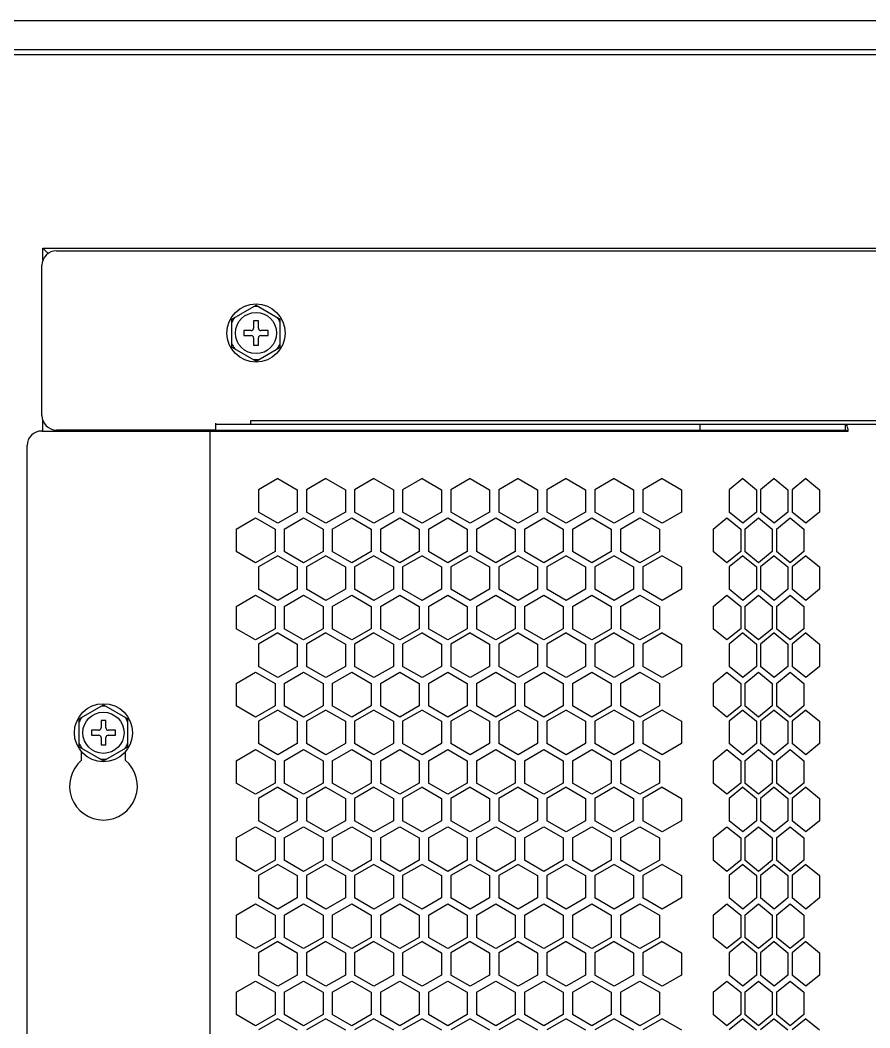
# Model space of a CAD drawing. Header units: millimetres. Extents: x 55614 to 110757, y -66981 to -47484.
# Drawn here: x 77693.7 to 77869.1, y -50325.8 to -50117.8 of the extents above; entities that cross this region are included whole.
import ezdxf

# ---------------------------------------------------------------- set-up
doc = ezdxf.new("R2010")
doc.units = ezdxf.units.MM
for name, color, linetype in [('2401-00437-S-M6-16HWM_0', 7, 'Continuous'), ('4209-0510_0', 7, 'Continuous'), ('4212-62832_1_0', 7, 'Continuous'), ('4212-98011_2_3_0', 7, 'Continuous'), ('4212-Y040801_1_1_0', 7, 'Continuous'), ('4215-0412-2-1_0', 7, 'Continuous'), ('YT-50-01_AF0_1_B_0', 7, 'Continuous'), ('YT-50-01_AF0_2_B_0', 7, 'Continuous')]:
    doc.layers.add(name, color=color, linetype=linetype)
doc.layers.add('THICK', color=7, linetype='Continuous', lineweight=0)

# ---------------------------------------------------------------- blocks, each defined once
blk = doc.blocks.new('RU67I6756')
at = {"layer": '2401-00437-S-M6-16HWM_0', "color": 0, "linetype": 'Continuous'}
for p, q in [((24438.23, 16611.06), (24443.23, 16613.95)), ((24443.23, 16613.95), (24448.23, 16611.06)), ((24438.23, 16605.29), (24438.23, 16611.06)), ((24442.73, 16610.67), (24442.73, 16609.17)), ((24443.73, 16610.67), (24442.73, 16610.67)), ((24443.73, 16609.17), (24443.73, 16610.67)), ((24448.23, 16605.29), (24448.23, 16611.06)), ((24440.73, 16608.67), (24440.73, 16607.67)), ((24442.23, 16608.67), (24440.73, 16608.67)), ((24445.73, 16608.67), (24444.23, 16608.67)), ((24445.73, 16607.67), (24445.73, 16608.67)), ((24440.73, 16607.67), (24442.23, 16607.67)), ((24442.73, 16607.17), (24442.73, 16605.67)), ((24443.73, 16605.67), (24443.73, 16607.17)), ((24444.23, 16607.67), (24445.73, 16607.67)), ((24438.23, 16605.29), (24443.23, 16602.4)), ((24442.73, 16605.67), (24443.73, 16605.67)), ((24443.23, 16602.4), (24448.23, 16605.29)), ((24406.73, 16528.56), (24411.73, 16531.45)), ((24411.73, 16531.45), (24416.73, 16528.56)), ((24406.73, 16522.79), (24406.73, 16528.56)), ((24411.23, 16528.17), (24411.23, 16526.67)), ((24412.23, 16528.17), (24411.23, 16528.17)), ((24412.23, 16526.67), (24412.23, 16528.17)), ((24416.73, 16522.79), (24416.73, 16528.56)), ((24409.23, 16526.17), (24409.23, 16525.17)), ((24410.73, 16526.17), (24409.23, 16526.17)), ((24414.23, 16526.17), (24412.73, 16526.17)), ((24414.23, 16525.17), (24414.23, 16526.17)), ((24409.23, 16525.17), (24410.73, 16525.17)), ((24411.23, 16524.67), (24411.23, 16523.17)), ((24412.23, 16523.17), (24412.23, 16524.67)), ((24412.73, 16525.17), (24414.23, 16525.17)), ((24406.73, 16522.79), (24411.73, 16519.9)), ((24411.23, 16523.17), (24412.23, 16523.17)), ((24411.73, 16519.9), (24416.73, 16522.79))]:
    blk.add_line(p, q, dxfattribs=at)
for centre, radius in [((24443.23, 16608.17), 6), ((24443.23, 16608.17), 4.25), ((24411.73, 16525.67), 6), ((24411.73, 16525.67), 4.25)]:
    blk.add_circle(centre, radius, dxfattribs=at)
for centre, radius, start, end in [((24443.23, 16608.17), 5.47, 84.0076, 95.9924), ((24443.23, 16608.17), 5.47, 144.0076, 155.9924), ((24443.23, 16608.17), 5.47, 24.0076, 35.9924), ((24442.23, 16609.17), 0.5, 270, 0), ((24444.23, 16609.17), 0.5, 180, 270), ((24442.23, 16607.17), 0.5, 0, 90), ((24444.23, 16607.17), 0.5, 90, 180), ((24443.23, 16608.17), 5.47, 204.0076, 215.9924), ((24443.23, 16608.17), 5.47, 324.0076, 335.9924), ((24443.23, 16608.17), 5.47, 264.0076, 275.9924), ((24411.73, 16525.67), 5.47, 84.0076, 95.9924), ((24411.73, 16525.67), 5.47, 144.0076, 155.9924), ((24411.73, 16525.67), 5.47, 24.0076, 35.9924), ((24410.73, 16526.67), 0.5, 270, 0), ((24412.73, 16526.67), 0.5, 180, 270), ((24411.73, 16525.67), 5.47, 204.0076, 215.9924), ((24410.73, 16524.67), 0.5, 0, 90), ((24412.73, 16524.67), 0.5, 90, 180), ((24411.73, 16525.67), 5.47, 324.0076, 335.9924), ((24411.73, 16525.67), 5.47, 264.0076, 275.9924)]:
    blk.add_arc(centre, radius, start, end, dxfattribs=at)
at = {"layer": '4209-0510_0', "color": 0, "linetype": 'Continuous'}
for p, q in [((24442.13, 16589.35), (24442.13, 16590.1)), ((24442.13, 16590.1), (25048.13, 16590.1)), ((24442.13, 16587.95), (24442.13, 16588.15))]:
    blk.add_line(p, q, dxfattribs=at)
at = {"layer": '4212-62832_1_0', "color": 0, "linetype": 'Continuous'}
blk.add_line((24325.93, 16665.67), (25160.53, 16665.67), dxfattribs=at)
at = {"layer": '4212-98011_2_3_0', "color": 0, "linetype": 'Continuous'}
blk.add_line((24337.73, 16666.66), (25148.73, 16666.75), dxfattribs=at)
at = {"layer": '4212-Y040801_1_1_0', "color": 0, "linetype": 'Continuous'}
blk.add_line((24315.73, 16672.66), (25170.73, 16672.76), dxfattribs=at)
at = {"layer": '4215-0412-2-1_0', "color": 0, "linetype": 'Continuous'}
for p, q in [((24402.03, 16625.15), (25088.09, 16625.15)), ((24399.03, 16591.15), (24399.03, 16622.15)), ((24398.98, 16587.95), (24565.51, 16587.95)), ((24434.93, 16588.15), (24402.03, 16588.15)), ((24433.78, 16291.35), (24433.78, 16587.95)), ((24434.93, 16588.15), (24434.93, 16589.55)), ((24434.93, 16589.35), (25055.19, 16589.35)), ((24434.93, 16588.15), (24564.93, 16588.15)), ((24534.93, 16588.15), (24534.93, 16589.35)), ((24564.93, 16588.15), (24564.93, 16589.35)), ((24395.98, 16294.35), (24395.98, 16584.95)), ((24447.74, 16578.15), (24443.74, 16575.84)), ((24447.74, 16578.15), (24451.75, 16575.84)), ((24457.66, 16578.15), (24453.66, 16575.84)), ((24457.66, 16578.15), (24461.67, 16575.84)), ((24467.58, 16578.15), (24463.58, 16575.84)), ((24467.58, 16578.15), (24471.59, 16575.84)), ((24477.5, 16578.15), (24473.5, 16575.84)), ((24477.5, 16578.15), (24481.51, 16575.84)), ((24487.42, 16578.15), (24483.42, 16575.84)), ((24487.42, 16578.15), (24491.43, 16575.84)), ((24497.34, 16578.15), (24493.34, 16575.84)), ((24497.34, 16578.15), (24501.35, 16575.84)), ((24507.26, 16578.15), (24503.26, 16575.84)), ((24507.26, 16578.15), (24511.27, 16575.84)), ((24517.18, 16578.15), (24513.18, 16575.84)), ((24517.18, 16578.15), (24521.19, 16575.84)), ((24527.1, 16578.15), (24523.1, 16575.84)), ((24527.1, 16578.15), (24531.11, 16575.84)), ((24543.73, 16578.15), (24540.9, 16575.84)), ((24543.73, 16578.15), (24546.56, 16575.84)), ((24550.23, 16578.15), (24547.4, 16575.84)), ((24550.23, 16578.15), (24553.06, 16575.84)), ((24556.74, 16578.15), (24553.91, 16575.84)), ((24556.74, 16578.15), (24559.57, 16575.84)), ((24443.74, 16575.84), (24443.74, 16571.22)), ((24451.75, 16575.84), (24451.75, 16571.22)), ((24453.66, 16575.84), (24453.66, 16571.22)), ((24461.67, 16575.84), (24461.67, 16571.22)), ((24463.58, 16575.84), (24463.58, 16571.22)), ((24471.59, 16575.84), (24471.59, 16571.22)), ((24473.5, 16575.84), (24473.5, 16571.22)), ((24481.51, 16575.84), (24481.51, 16571.22)), ((24483.42, 16575.84), (24483.42, 16571.22)), ((24491.43, 16575.84), (24491.43, 16571.22)), ((24493.34, 16575.84), (24493.34, 16571.22)), ((24501.35, 16575.84), (24501.35, 16571.22)), ((24503.26, 16575.84), (24503.26, 16571.22)), ((24511.27, 16575.84), (24511.27, 16571.22)), ((24513.18, 16575.84), (24513.18, 16571.22)), ((24521.19, 16575.84), (24521.19, 16571.22)), ((24523.1, 16575.84), (24523.1, 16571.22)), ((24531.11, 16575.84), (24531.11, 16571.22)), ((24540.9, 16575.84), (24540.9, 16571.22)), ((24546.56, 16575.84), (24546.56, 16571.22)), ((24547.4, 16575.84), (24547.4, 16571.22)), ((24553.06, 16575.84), (24553.06, 16571.22)), ((24553.91, 16575.84), (24553.91, 16571.22)), ((24559.57, 16575.84), (24559.57, 16571.22)), ((24447.74, 16568.91), (24443.74, 16571.22)), ((24451.75, 16571.22), (24447.74, 16568.91)), ((24457.66, 16568.91), (24453.66, 16571.22)), ((24461.67, 16571.22), (24457.66, 16568.91)), ((24467.58, 16568.91), (24463.58, 16571.22)), ((24471.59, 16571.22), (24467.58, 16568.91)), ((24477.5, 16568.91), (24473.5, 16571.22)), ((24481.51, 16571.22), (24477.5, 16568.91)), ((24487.42, 16568.91), (24483.42, 16571.22)), ((24491.43, 16571.22), (24487.42, 16568.91)), ((24497.34, 16568.91), (24493.34, 16571.22)), ((24501.35, 16571.22), (24497.34, 16568.91)), ((24507.26, 16568.91), (24503.26, 16571.22)), ((24511.27, 16571.22), (24507.26, 16568.91)), ((24517.18, 16568.91), (24513.18, 16571.22)), ((24521.19, 16571.22), (24517.18, 16568.91)), ((24527.1, 16568.91), (24523.1, 16571.22)), ((24531.11, 16571.22), (24527.1, 16568.91)), ((24543.73, 16568.91), (24540.9, 16571.22)), ((24546.56, 16571.22), (24543.73, 16568.91)), ((24550.23, 16568.91), (24547.4, 16571.22)), ((24553.06, 16571.22), (24550.23, 16568.91)), ((24556.74, 16568.91), (24553.91, 16571.22)), ((24559.57, 16571.22), (24556.74, 16568.91)), ((24439.14, 16567.69), (24443.14, 16570)), ((24443.14, 16570), (24447.15, 16567.69)), ((24449.06, 16567.69), (24453.06, 16570)), ((24453.06, 16570), (24457.07, 16567.69)), ((24458.98, 16567.69), (24462.98, 16570)), ((24462.98, 16570), (24466.99, 16567.69)), ((24468.9, 16567.69), (24472.9, 16570)), ((24472.9, 16570), (24476.91, 16567.69)), ((24478.82, 16567.69), (24482.82, 16570)), ((24482.82, 16570), (24486.83, 16567.69)), ((24488.74, 16567.69), (24492.74, 16570)), ((24492.74, 16570), (24496.75, 16567.69)), ((24498.66, 16567.69), (24502.66, 16570)), ((24502.66, 16570), (24506.67, 16567.69)), ((24508.58, 16567.69), (24512.58, 16570)), ((24512.58, 16570), (24516.59, 16567.69)), ((24518.5, 16567.69), (24522.5, 16570)), ((24522.5, 16570), (24526.51, 16567.69)), ((24537.65, 16567.69), (24540.47, 16570)), ((24540.47, 16570), (24543.3, 16567.69)), ((24544.15, 16567.69), (24546.98, 16570)), ((24546.98, 16570), (24549.81, 16567.69)), ((24550.66, 16567.69), (24553.49, 16570)), ((24553.49, 16570), (24556.31, 16567.69)), ((24439.14, 16567.69), (24439.14, 16563.07)), ((24447.15, 16567.69), (24447.15, 16563.07)), ((24449.06, 16567.69), (24449.06, 16563.07)), ((24457.07, 16567.69), (24457.07, 16563.07)), ((24458.98, 16567.69), (24458.98, 16563.07)), ((24466.99, 16567.69), (24466.99, 16563.07)), ((24468.9, 16567.69), (24468.9, 16563.07)), ((24476.91, 16567.69), (24476.91, 16563.07)), ((24478.82, 16567.69), (24478.82, 16563.07)), ((24486.83, 16567.69), (24486.83, 16563.07)), ((24488.74, 16567.69), (24488.74, 16563.07)), ((24496.75, 16567.69), (24496.75, 16563.07)), ((24498.66, 16567.69), (24498.66, 16563.07)), ((24506.67, 16567.69), (24506.67, 16563.07)), ((24508.58, 16567.69), (24508.58, 16563.07)), ((24516.59, 16567.69), (24516.59, 16563.07)), ((24518.5, 16567.69), (24518.5, 16563.07)), ((24526.51, 16567.69), (24526.51, 16563.07)), ((24537.65, 16567.69), (24537.65, 16563.07)), ((24543.3, 16567.69), (24543.3, 16563.07)), ((24544.15, 16567.69), (24544.15, 16563.07)), ((24549.81, 16567.69), (24549.81, 16563.07)), ((24550.66, 16567.69), (24550.66, 16563.07)), ((24556.31, 16567.69), (24556.31, 16563.07)), ((24443.14, 16560.76), (24439.14, 16563.07)), ((24447.15, 16563.07), (24443.14, 16560.76)), ((24453.06, 16560.76), (24449.06, 16563.07)), ((24457.07, 16563.07), (24453.06, 16560.76)), ((24462.98, 16560.76), (24458.98, 16563.07)), ((24466.99, 16563.07), (24462.98, 16560.76)), ((24472.9, 16560.76), (24468.9, 16563.07)), ((24476.91, 16563.07), (24472.9, 16560.76)), ((24482.82, 16560.76), (24478.82, 16563.07)), ((24486.83, 16563.07), (24482.82, 16560.76)), ((24492.74, 16560.76), (24488.74, 16563.07)), ((24496.75, 16563.07), (24492.74, 16560.76)), ((24502.66, 16560.76), (24498.66, 16563.07)), ((24506.67, 16563.07), (24502.66, 16560.76)), ((24512.58, 16560.76), (24508.58, 16563.07)), ((24516.59, 16563.07), (24512.58, 16560.76)), ((24522.5, 16560.76), (24518.5, 16563.07)), ((24526.51, 16563.07), (24522.5, 16560.76)), ((24540.47, 16560.76), (24537.65, 16563.07)), ((24543.3, 16563.07), (24540.47, 16560.76)), ((24546.98, 16560.76), (24544.15, 16563.07)), ((24549.81, 16563.07), (24546.98, 16560.76)), ((24553.49, 16560.76), (24550.66, 16563.07)), ((24556.31, 16563.07), (24553.49, 16560.76)), ((24447.74, 16562.22), (24443.74, 16559.91)), ((24447.74, 16562.22), (24451.75, 16559.91)), ((24457.66, 16562.22), (24453.66, 16559.91)), ((24457.66, 16562.22), (24461.67, 16559.91)), ((24467.58, 16562.22), (24463.58, 16559.91)), ((24467.58, 16562.22), (24471.59, 16559.91)), ((24477.5, 16562.22), (24473.5, 16559.91)), ((24477.5, 16562.22), (24481.51, 16559.91)), ((24487.42, 16562.22), (24483.42, 16559.91)), ((24487.42, 16562.22), (24491.43, 16559.91)), ((24497.34, 16562.22), (24493.34, 16559.91)), ((24497.34, 16562.22), (24501.35, 16559.91)), ((24507.26, 16562.22), (24503.26, 16559.91)), ((24507.26, 16562.22), (24511.27, 16559.91)), ((24517.18, 16562.22), (24513.18, 16559.91)), ((24517.18, 16562.22), (24521.19, 16559.91)), ((24527.1, 16562.22), (24523.1, 16559.91)), ((24527.1, 16562.22), (24531.11, 16559.91)), ((24543.73, 16562.22), (24540.9, 16559.91)), ((24543.73, 16562.22), (24546.56, 16559.91)), ((24550.23, 16562.22), (24547.4, 16559.91)), ((24550.23, 16562.22), (24553.06, 16559.91)), ((24556.74, 16562.22), (24553.91, 16559.91)), ((24556.74, 16562.22), (24559.57, 16559.91)), ((24443.74, 16559.91), (24443.74, 16555.29)), ((24451.75, 16559.91), (24451.75, 16555.29)), ((24453.66, 16559.91), (24453.66, 16555.29)), ((24461.67, 16559.91), (24461.67, 16555.29)), ((24463.58, 16559.91), (24463.58, 16555.29)), ((24471.59, 16559.91), (24471.59, 16555.29)), ((24473.5, 16559.91), (24473.5, 16555.29)), ((24481.51, 16559.91), (24481.51, 16555.29)), ((24483.42, 16559.91), (24483.42, 16555.29)), ((24491.43, 16559.91), (24491.43, 16555.29)), ((24493.34, 16559.91), (24493.34, 16555.29)), ((24501.35, 16559.91), (24501.35, 16555.29)), ((24503.26, 16559.91), (24503.26, 16555.29)), ((24511.27, 16559.91), (24511.27, 16555.29)), ((24513.18, 16559.91), (24513.18, 16555.29)), ((24521.19, 16559.91), (24521.19, 16555.29)), ((24523.1, 16559.91), (24523.1, 16555.29)), ((24531.11, 16559.91), (24531.11, 16555.29)), ((24540.9, 16559.91), (24540.9, 16555.29)), ((24546.56, 16559.91), (24546.56, 16555.29)), ((24547.4, 16559.91), (24547.4, 16555.29)), ((24553.06, 16559.91), (24553.06, 16555.29)), ((24553.91, 16559.91), (24553.91, 16555.29)), ((24559.57, 16559.91), (24559.57, 16555.29)), ((24447.74, 16552.98), (24443.74, 16555.29)), ((24451.75, 16555.29), (24447.74, 16552.98)), ((24457.66, 16552.98), (24453.66, 16555.29)), ((24461.67, 16555.29), (24457.66, 16552.98)), ((24467.58, 16552.98), (24463.58, 16555.29)), ((24471.59, 16555.29), (24467.58, 16552.98)), ((24477.5, 16552.98), (24473.5, 16555.29)), ((24481.51, 16555.29), (24477.5, 16552.98)), ((24487.42, 16552.98), (24483.42, 16555.29)), ((24491.43, 16555.29), (24487.42, 16552.98)), ((24497.34, 16552.98), (24493.34, 16555.29)), ((24501.35, 16555.29), (24497.34, 16552.98)), ((24507.26, 16552.98), (24503.26, 16555.29)), ((24511.27, 16555.29), (24507.26, 16552.98)), ((24517.18, 16552.98), (24513.18, 16555.29)), ((24521.19, 16555.29), (24517.18, 16552.98)), ((24527.1, 16552.98), (24523.1, 16555.29)), ((24531.11, 16555.29), (24527.1, 16552.98)), ((24543.73, 16552.98), (24540.9, 16555.29)), ((24546.56, 16555.29), (24543.73, 16552.98)), ((24550.23, 16552.98), (24547.4, 16555.29)), ((24553.06, 16555.29), (24550.23, 16552.98)), ((24556.74, 16552.98), (24553.91, 16555.29)), ((24559.57, 16555.29), (24556.74, 16552.98)), ((24439.14, 16551.76), (24443.14, 16554.07)), ((24443.14, 16554.07), (24447.15, 16551.76)), ((24449.06, 16551.76), (24453.06, 16554.07)), ((24453.06, 16554.07), (24457.07, 16551.76)), ((24458.98, 16551.76), (24462.98, 16554.07)), ((24462.98, 16554.07), (24466.99, 16551.76)), ((24468.9, 16551.76), (24472.9, 16554.07)), ((24472.9, 16554.07), (24476.91, 16551.76)), ((24478.82, 16551.76), (24482.82, 16554.07)), ((24482.82, 16554.07), (24486.83, 16551.76)), ((24488.74, 16551.76), (24492.74, 16554.07)), ((24492.74, 16554.07), (24496.75, 16551.76)), ((24498.66, 16551.76), (24502.66, 16554.07)), ((24502.66, 16554.07), (24506.67, 16551.76)), ((24508.58, 16551.76), (24512.58, 16554.07)), ((24512.58, 16554.07), (24516.59, 16551.76)), ((24518.5, 16551.76), (24522.5, 16554.07)), ((24522.5, 16554.07), (24526.51, 16551.76)), ((24537.65, 16551.76), (24540.47, 16554.07)), ((24540.47, 16554.07), (24543.3, 16551.76)), ((24544.15, 16551.76), (24546.98, 16554.07)), ((24546.98, 16554.07), (24549.81, 16551.76)), ((24550.66, 16551.76), (24553.49, 16554.07)), ((24553.49, 16554.07), (24556.31, 16551.76)), ((24439.14, 16551.76), (24439.14, 16547.14)), ((24447.15, 16551.76), (24447.15, 16547.14)), ((24449.06, 16551.76), (24449.06, 16547.14)), ((24457.07, 16551.76), (24457.07, 16547.14)), ((24458.98, 16551.76), (24458.98, 16547.14)), ((24466.99, 16551.76), (24466.99, 16547.14)), ((24468.9, 16551.76), (24468.9, 16547.14)), ((24476.91, 16551.76), (24476.91, 16547.14)), ((24478.82, 16551.76), (24478.82, 16547.14)), ((24486.83, 16551.76), (24486.83, 16547.14)), ((24488.74, 16551.76), (24488.74, 16547.14)), ((24496.75, 16551.76), (24496.75, 16547.14)), ((24498.66, 16551.76), (24498.66, 16547.14)), ((24506.67, 16551.76), (24506.67, 16547.14)), ((24508.58, 16551.76), (24508.58, 16547.14)), ((24516.59, 16551.76), (24516.59, 16547.14)), ((24518.5, 16551.76), (24518.5, 16547.14)), ((24526.51, 16551.76), (24526.51, 16547.14)), ((24537.65, 16551.76), (24537.65, 16547.14)), ((24543.3, 16551.76), (24543.3, 16547.14)), ((24544.15, 16551.76), (24544.15, 16547.14)), ((24549.81, 16551.76), (24549.81, 16547.14)), ((24550.66, 16551.76), (24550.66, 16547.14)), ((24556.31, 16551.76), (24556.31, 16547.14)), ((24443.14, 16544.83), (24439.14, 16547.14)), ((24447.15, 16547.14), (24443.14, 16544.83)), ((24447.74, 16546.29), (24443.74, 16543.98)), ((24447.74, 16546.29), (24451.75, 16543.98)), ((24453.06, 16544.83), (24449.06, 16547.14)), ((24457.07, 16547.14), (24453.06, 16544.83)), ((24457.66, 16546.29), (24453.66, 16543.98)), ((24457.66, 16546.29), (24461.67, 16543.98)), ((24462.98, 16544.83), (24458.98, 16547.14)), ((24466.99, 16547.14), (24462.98, 16544.83)), ((24467.58, 16546.29), (24463.58, 16543.98)), ((24467.58, 16546.29), (24471.59, 16543.98)), ((24472.9, 16544.83), (24468.9, 16547.14)), ((24476.91, 16547.14), (24472.9, 16544.83)), ((24477.5, 16546.29), (24473.5, 16543.98)), ((24477.5, 16546.29), (24481.51, 16543.98)), ((24482.82, 16544.83), (24478.82, 16547.14)), ((24486.83, 16547.14), (24482.82, 16544.83)), ((24487.42, 16546.29), (24483.42, 16543.98)), ((24487.42, 16546.29), (24491.43, 16543.98)), ((24492.74, 16544.83), (24488.74, 16547.14)), ((24496.75, 16547.14), (24492.74, 16544.83)), ((24497.34, 16546.29), (24493.34, 16543.98)), ((24497.34, 16546.29), (24501.35, 16543.98)), ((24502.66, 16544.83), (24498.66, 16547.14)), ((24506.67, 16547.14), (24502.66, 16544.83)), ((24507.26, 16546.29), (24503.26, 16543.98)), ((24507.26, 16546.29), (24511.27, 16543.98)), ((24512.58, 16544.83), (24508.58, 16547.14)), ((24516.59, 16547.14), (24512.58, 16544.83)), ((24517.18, 16546.29), (24513.18, 16543.98)), ((24517.18, 16546.29), (24521.19, 16543.98)), ((24522.5, 16544.83), (24518.5, 16547.14)), ((24526.51, 16547.14), (24522.5, 16544.83)), ((24527.1, 16546.29), (24523.1, 16543.98)), ((24527.1, 16546.29), (24531.11, 16543.98)), ((24540.47, 16544.83), (24537.65, 16547.14)), ((24543.3, 16547.14), (24540.47, 16544.83)), ((24543.73, 16546.29), (24540.9, 16543.98)), ((24543.73, 16546.29), (24546.56, 16543.98)), ((24546.98, 16544.83), (24544.15, 16547.14)), ((24549.81, 16547.14), (24546.98, 16544.83)), ((24550.23, 16546.29), (24547.4, 16543.98)), ((24550.23, 16546.29), (24553.06, 16543.98)), ((24553.49, 16544.83), (24550.66, 16547.14)), ((24556.31, 16547.14), (24553.49, 16544.83)), ((24556.74, 16546.29), (24553.91, 16543.98)), ((24556.74, 16546.29), (24559.57, 16543.98)), ((24443.74, 16543.98), (24443.74, 16539.36)), ((24451.75, 16543.98), (24451.75, 16539.36)), ((24453.66, 16543.98), (24453.66, 16539.36)), ((24461.67, 16543.98), (24461.67, 16539.36)), ((24463.58, 16543.98), (24463.58, 16539.36)), ((24471.59, 16543.98), (24471.59, 16539.36)), ((24473.5, 16543.98), (24473.5, 16539.36)), ((24481.51, 16543.98), (24481.51, 16539.36)), ((24483.42, 16543.98), (24483.42, 16539.36)), ((24491.43, 16543.98), (24491.43, 16539.36)), ((24493.34, 16543.98), (24493.34, 16539.36)), ((24501.35, 16543.98), (24501.35, 16539.36)), ((24503.26, 16543.98), (24503.26, 16539.36)), ((24511.27, 16543.98), (24511.27, 16539.36)), ((24513.18, 16543.98), (24513.18, 16539.36)), ((24521.19, 16543.98), (24521.19, 16539.36)), ((24523.1, 16543.98), (24523.1, 16539.36)), ((24531.11, 16543.98), (24531.11, 16539.36)), ((24540.9, 16543.98), (24540.9, 16539.36)), ((24546.56, 16543.98), (24546.56, 16539.36)), ((24547.4, 16543.98), (24547.4, 16539.36)), ((24553.06, 16543.98), (24553.06, 16539.36)), ((24553.91, 16543.98), (24553.91, 16539.36)), ((24559.57, 16543.98), (24559.57, 16539.36)), ((24439.14, 16535.83), (24443.14, 16538.14)), ((24443.14, 16538.14), (24447.15, 16535.83)), ((24447.74, 16537.05), (24443.74, 16539.36)), ((24451.75, 16539.36), (24447.74, 16537.05)), ((24449.06, 16535.83), (24453.06, 16538.14)), ((24453.06, 16538.14), (24457.07, 16535.83)), ((24457.66, 16537.05), (24453.66, 16539.36)), ((24461.67, 16539.36), (24457.66, 16537.05)), ((24458.98, 16535.83), (24462.98, 16538.14)), ((24462.98, 16538.14), (24466.99, 16535.83)), ((24467.58, 16537.05), (24463.58, 16539.36)), ((24471.59, 16539.36), (24467.58, 16537.05)), ((24468.9, 16535.83), (24472.9, 16538.14)), ((24472.9, 16538.14), (24476.91, 16535.83)), ((24477.5, 16537.05), (24473.5, 16539.36)), ((24481.51, 16539.36), (24477.5, 16537.05)), ((24478.82, 16535.83), (24482.82, 16538.14)), ((24482.82, 16538.14), (24486.83, 16535.83)), ((24487.42, 16537.05), (24483.42, 16539.36)), ((24491.43, 16539.36), (24487.42, 16537.05)), ((24488.74, 16535.83), (24492.74, 16538.14)), ((24492.74, 16538.14), (24496.75, 16535.83)), ((24497.34, 16537.05), (24493.34, 16539.36)), ((24501.35, 16539.36), (24497.34, 16537.05)), ((24498.66, 16535.83), (24502.66, 16538.14)), ((24502.66, 16538.14), (24506.67, 16535.83)), ((24507.26, 16537.05), (24503.26, 16539.36)), ((24511.27, 16539.36), (24507.26, 16537.05)), ((24508.58, 16535.83), (24512.58, 16538.14)), ((24512.58, 16538.14), (24516.59, 16535.83)), ((24517.18, 16537.05), (24513.18, 16539.36)), ((24521.19, 16539.36), (24517.18, 16537.05)), ((24518.5, 16535.83), (24522.5, 16538.14)), ((24522.5, 16538.14), (24526.51, 16535.83)), ((24527.1, 16537.05), (24523.1, 16539.36)), ((24531.11, 16539.36), (24527.1, 16537.05)), ((24537.65, 16535.83), (24540.47, 16538.14)), ((24540.47, 16538.14), (24543.3, 16535.83)), ((24543.73, 16537.05), (24540.9, 16539.36)), ((24546.56, 16539.36), (24543.73, 16537.05)), ((24544.15, 16535.83), (24546.98, 16538.14)), ((24546.98, 16538.14), (24549.81, 16535.83)), ((24550.23, 16537.05), (24547.4, 16539.36)), ((24553.06, 16539.36), (24550.23, 16537.05)), ((24550.66, 16535.83), (24553.49, 16538.14)), ((24553.49, 16538.14), (24556.31, 16535.83)), ((24556.74, 16537.05), (24553.91, 16539.36)), ((24559.57, 16539.36), (24556.74, 16537.05)), ((24439.14, 16535.83), (24439.14, 16531.21)), ((24447.15, 16535.83), (24447.15, 16531.21)), ((24449.06, 16535.83), (24449.06, 16531.21)), ((24457.07, 16535.83), (24457.07, 16531.21)), ((24458.98, 16535.83), (24458.98, 16531.21)), ((24466.99, 16535.83), (24466.99, 16531.21)), ((24468.9, 16535.83), (24468.9, 16531.21)), ((24476.91, 16535.83), (24476.91, 16531.21)), ((24478.82, 16535.83), (24478.82, 16531.21)), ((24486.83, 16535.83), (24486.83, 16531.21)), ((24488.74, 16535.83), (24488.74, 16531.21)), ((24496.75, 16535.83), (24496.75, 16531.21)), ((24498.66, 16535.83), (24498.66, 16531.21)), ((24506.67, 16535.83), (24506.67, 16531.21)), ((24508.58, 16535.83), (24508.58, 16531.21)), ((24516.59, 16535.83), (24516.59, 16531.21)), ((24518.5, 16535.83), (24518.5, 16531.21)), ((24526.51, 16535.83), (24526.51, 16531.21)), ((24537.65, 16535.83), (24537.65, 16531.21)), ((24543.3, 16535.83), (24543.3, 16531.21)), ((24544.15, 16535.83), (24544.15, 16531.21)), ((24549.81, 16535.83), (24549.81, 16531.21)), ((24550.66, 16535.83), (24550.66, 16531.21)), ((24556.31, 16535.83), (24556.31, 16531.21)), ((24443.14, 16528.9), (24439.14, 16531.21)), ((24447.15, 16531.21), (24443.14, 16528.9)), ((24447.74, 16530.36), (24443.74, 16528.05)), ((24447.74, 16530.36), (24451.75, 16528.05)), ((24453.06, 16528.9), (24449.06, 16531.21)), ((24457.07, 16531.21), (24453.06, 16528.9)), ((24457.66, 16530.36), (24453.66, 16528.05)), ((24457.66, 16530.36), (24461.67, 16528.05)), ((24462.98, 16528.9), (24458.98, 16531.21)), ((24466.99, 16531.21), (24462.98, 16528.9)), ((24467.58, 16530.36), (24463.58, 16528.05)), ((24467.58, 16530.36), (24471.59, 16528.05)), ((24472.9, 16528.9), (24468.9, 16531.21)), ((24476.91, 16531.21), (24472.9, 16528.9)), ((24477.5, 16530.36), (24473.5, 16528.05)), ((24477.5, 16530.36), (24481.51, 16528.05)), ((24482.82, 16528.9), (24478.82, 16531.21)), ((24486.83, 16531.21), (24482.82, 16528.9)), ((24487.42, 16530.36), (24483.42, 16528.05)), ((24487.42, 16530.36), (24491.43, 16528.05)), ((24492.74, 16528.9), (24488.74, 16531.21)), ((24496.75, 16531.21), (24492.74, 16528.9)), ((24497.34, 16530.36), (24493.34, 16528.05)), ((24497.34, 16530.36), (24501.35, 16528.05)), ((24502.66, 16528.9), (24498.66, 16531.21)), ((24506.67, 16531.21), (24502.66, 16528.9)), ((24507.26, 16530.36), (24503.26, 16528.05)), ((24507.26, 16530.36), (24511.27, 16528.05)), ((24512.58, 16528.9), (24508.58, 16531.21)), ((24516.59, 16531.21), (24512.58, 16528.9)), ((24517.18, 16530.36), (24513.18, 16528.05)), ((24517.18, 16530.36), (24521.19, 16528.05)), ((24522.5, 16528.9), (24518.5, 16531.21)), ((24526.51, 16531.21), (24522.5, 16528.9)), ((24527.1, 16530.36), (24523.1, 16528.05)), ((24527.1, 16530.36), (24531.11, 16528.05)), ((24540.47, 16528.9), (24537.65, 16531.21)), ((24543.3, 16531.21), (24540.47, 16528.9)), ((24543.73, 16530.36), (24540.9, 16528.05)), ((24543.73, 16530.36), (24546.56, 16528.05)), ((24546.98, 16528.9), (24544.15, 16531.21)), ((24549.81, 16531.21), (24546.98, 16528.9)), ((24550.23, 16530.36), (24547.4, 16528.05)), ((24550.23, 16530.36), (24553.06, 16528.05)), ((24553.49, 16528.9), (24550.66, 16531.21)), ((24556.31, 16531.21), (24553.49, 16528.9)), ((24556.74, 16530.36), (24553.91, 16528.05)), ((24556.74, 16530.36), (24559.57, 16528.05)), ((24443.74, 16528.05), (24443.74, 16523.43)), ((24451.75, 16528.05), (24451.75, 16523.43)), ((24453.66, 16528.05), (24453.66, 16523.43)), ((24461.67, 16528.05), (24461.67, 16523.43)), ((24463.58, 16528.05), (24463.58, 16523.43)), ((24471.59, 16528.05), (24471.59, 16523.43)), ((24473.5, 16528.05), (24473.5, 16523.43)), ((24481.51, 16528.05), (24481.51, 16523.43)), ((24483.42, 16528.05), (24483.42, 16523.43)), ((24491.43, 16528.05), (24491.43, 16523.43)), ((24493.34, 16528.05), (24493.34, 16523.43)), ((24501.35, 16528.05), (24501.35, 16523.43)), ((24503.26, 16528.05), (24503.26, 16523.43)), ((24511.27, 16528.05), (24511.27, 16523.43)), ((24513.18, 16528.05), (24513.18, 16523.43)), ((24521.19, 16528.05), (24521.19, 16523.43)), ((24523.1, 16528.05), (24523.1, 16523.43)), ((24531.11, 16528.05), (24531.11, 16523.43)), ((24540.9, 16528.05), (24540.9, 16523.43)), ((24546.56, 16528.05), (24546.56, 16523.43)), ((24547.4, 16528.05), (24547.4, 16523.43)), ((24553.06, 16528.05), (24553.06, 16523.43)), ((24553.91, 16528.05), (24553.91, 16523.43)), ((24559.57, 16528.05), (24559.57, 16523.43)), ((24447.74, 16521.12), (24443.74, 16523.43)), ((24451.75, 16523.43), (24447.74, 16521.12)), ((24457.66, 16521.12), (24453.66, 16523.43)), ((24461.67, 16523.43), (24457.66, 16521.12)), ((24467.58, 16521.12), (24463.58, 16523.43)), ((24471.59, 16523.43), (24467.58, 16521.12)), ((24477.5, 16521.12), (24473.5, 16523.43)), ((24481.51, 16523.43), (24477.5, 16521.12)), ((24487.42, 16521.12), (24483.42, 16523.43)), ((24491.43, 16523.43), (24487.42, 16521.12)), ((24497.34, 16521.12), (24493.34, 16523.43)), ((24501.35, 16523.43), (24497.34, 16521.12)), ((24507.26, 16521.12), (24503.26, 16523.43)), ((24511.27, 16523.43), (24507.26, 16521.12)), ((24517.18, 16521.12), (24513.18, 16523.43)), ((24521.19, 16523.43), (24517.18, 16521.12)), ((24527.1, 16521.12), (24523.1, 16523.43)), ((24531.11, 16523.43), (24527.1, 16521.12)), ((24543.73, 16521.12), (24540.9, 16523.43)), ((24546.56, 16523.43), (24543.73, 16521.12)), ((24550.23, 16521.12), (24547.4, 16523.43)), ((24553.06, 16523.43), (24550.23, 16521.12)), ((24556.74, 16521.12), (24553.91, 16523.43)), ((24559.57, 16523.43), (24556.74, 16521.12)), ((24407.23, 16520.02), (24407.23, 16521.72)), ((24416.23, 16521.72), (24416.23, 16520.02)), ((24439.14, 16519.9), (24443.14, 16522.21)), ((24443.14, 16522.21), (24447.15, 16519.9)), ((24449.06, 16519.9), (24453.06, 16522.21)), ((24453.06, 16522.21), (24457.07, 16519.9)), ((24458.98, 16519.9), (24462.98, 16522.21)), ((24462.98, 16522.21), (24466.99, 16519.9)), ((24468.9, 16519.9), (24472.9, 16522.21)), ((24472.9, 16522.21), (24476.91, 16519.9)), ((24478.82, 16519.9), (24482.82, 16522.21)), ((24482.82, 16522.21), (24486.83, 16519.9)), ((24488.74, 16519.9), (24492.74, 16522.21)), ((24492.74, 16522.21), (24496.75, 16519.9)), ((24498.66, 16519.9), (24502.66, 16522.21)), ((24502.66, 16522.21), (24506.67, 16519.9)), ((24508.58, 16519.9), (24512.58, 16522.21)), ((24512.58, 16522.21), (24516.59, 16519.9)), ((24518.5, 16519.9), (24522.5, 16522.21)), ((24522.5, 16522.21), (24526.51, 16519.9)), ((24537.65, 16519.9), (24540.47, 16522.21)), ((24540.47, 16522.21), (24543.3, 16519.9)), ((24544.15, 16519.9), (24546.98, 16522.21)), ((24546.98, 16522.21), (24549.81, 16519.9)), ((24550.66, 16519.9), (24553.49, 16522.21)), ((24553.49, 16522.21), (24556.31, 16519.9)), ((24439.14, 16519.9), (24439.14, 16515.28)), ((24447.15, 16519.9), (24447.15, 16515.28)), ((24449.06, 16519.9), (24449.06, 16515.28)), ((24457.07, 16519.9), (24457.07, 16515.28)), ((24458.98, 16519.9), (24458.98, 16515.28)), ((24466.99, 16519.9), (24466.99, 16515.28)), ((24468.9, 16519.9), (24468.9, 16515.28)), ((24476.91, 16519.9), (24476.91, 16515.28)), ((24478.82, 16519.9), (24478.82, 16515.28)), ((24486.83, 16519.9), (24486.83, 16515.28)), ((24488.74, 16519.9), (24488.74, 16515.28)), ((24496.75, 16519.9), (24496.75, 16515.28)), ((24498.66, 16519.9), (24498.66, 16515.28)), ((24506.67, 16519.9), (24506.67, 16515.28)), ((24508.58, 16519.9), (24508.58, 16515.28)), ((24516.59, 16519.9), (24516.59, 16515.28)), ((24518.5, 16519.9), (24518.5, 16515.28)), ((24526.51, 16519.9), (24526.51, 16515.28)), ((24537.65, 16519.9), (24537.65, 16515.28)), ((24543.3, 16519.9), (24543.3, 16515.28)), ((24544.15, 16519.9), (24544.15, 16515.28)), ((24549.81, 16519.9), (24549.81, 16515.28)), ((24550.66, 16519.9), (24550.66, 16515.28)), ((24556.31, 16519.9), (24556.31, 16515.28)), ((24443.14, 16512.97), (24439.14, 16515.28)), ((24447.15, 16515.28), (24443.14, 16512.97)), ((24453.06, 16512.97), (24449.06, 16515.28)), ((24457.07, 16515.28), (24453.06, 16512.97)), ((24462.98, 16512.97), (24458.98, 16515.28)), ((24466.99, 16515.28), (24462.98, 16512.97)), ((24472.9, 16512.97), (24468.9, 16515.28)), ((24476.91, 16515.28), (24472.9, 16512.97)), ((24482.82, 16512.97), (24478.82, 16515.28)), ((24486.83, 16515.28), (24482.82, 16512.97)), ((24492.74, 16512.97), (24488.74, 16515.28)), ((24496.75, 16515.28), (24492.74, 16512.97)), ((24502.66, 16512.97), (24498.66, 16515.28)), ((24506.67, 16515.28), (24502.66, 16512.97)), ((24512.58, 16512.97), (24508.58, 16515.28)), ((24516.59, 16515.28), (24512.58, 16512.97)), ((24522.5, 16512.97), (24518.5, 16515.28)), ((24526.51, 16515.28), (24522.5, 16512.97)), ((24540.47, 16512.97), (24537.65, 16515.28)), ((24543.3, 16515.28), (24540.47, 16512.97)), ((24546.98, 16512.97), (24544.15, 16515.28)), ((24549.81, 16515.28), (24546.98, 16512.97)), ((24553.49, 16512.97), (24550.66, 16515.28)), ((24556.31, 16515.28), (24553.49, 16512.97)), ((24447.74, 16514.43), (24443.74, 16512.12)), ((24447.74, 16514.43), (24451.75, 16512.12)), ((24457.66, 16514.43), (24453.66, 16512.12)), ((24457.66, 16514.43), (24461.67, 16512.12)), ((24467.58, 16514.43), (24463.58, 16512.12)), ((24467.58, 16514.43), (24471.59, 16512.12)), ((24477.5, 16514.43), (24473.5, 16512.12)), ((24477.5, 16514.43), (24481.51, 16512.12)), ((24487.42, 16514.43), (24483.42, 16512.12)), ((24487.42, 16514.43), (24491.43, 16512.12)), ((24497.34, 16514.43), (24493.34, 16512.12)), ((24497.34, 16514.43), (24501.35, 16512.12)), ((24507.26, 16514.43), (24503.26, 16512.12)), ((24507.26, 16514.43), (24511.27, 16512.12)), ((24517.18, 16514.43), (24513.18, 16512.12)), ((24517.18, 16514.43), (24521.19, 16512.12)), ((24527.1, 16514.43), (24523.1, 16512.12)), ((24527.1, 16514.43), (24531.11, 16512.12)), ((24543.73, 16514.43), (24540.9, 16512.12)), ((24543.73, 16514.43), (24546.56, 16512.12)), ((24550.23, 16514.43), (24547.4, 16512.12)), ((24550.23, 16514.43), (24553.06, 16512.12)), ((24556.74, 16514.43), (24553.91, 16512.12)), ((24556.74, 16514.43), (24559.57, 16512.12)), ((24443.74, 16512.12), (24443.74, 16507.5)), ((24451.75, 16512.12), (24451.75, 16507.5)), ((24453.66, 16512.12), (24453.66, 16507.5)), ((24461.67, 16512.12), (24461.67, 16507.5)), ((24463.58, 16512.12), (24463.58, 16507.5)), ((24471.59, 16512.12), (24471.59, 16507.5)), ((24473.5, 16512.12), (24473.5, 16507.5)), ((24481.51, 16512.12), (24481.51, 16507.5)), ((24483.42, 16512.12), (24483.42, 16507.5)), ((24491.43, 16512.12), (24491.43, 16507.5)), ((24493.34, 16512.12), (24493.34, 16507.5)), ((24501.35, 16512.12), (24501.35, 16507.5)), ((24503.26, 16512.12), (24503.26, 16507.5)), ((24511.27, 16512.12), (24511.27, 16507.5)), ((24513.18, 16512.12), (24513.18, 16507.5)), ((24521.19, 16512.12), (24521.19, 16507.5)), ((24523.1, 16512.12), (24523.1, 16507.5)), ((24531.11, 16512.12), (24531.11, 16507.5)), ((24540.9, 16512.12), (24540.9, 16507.5)), ((24546.56, 16512.12), (24546.56, 16507.5)), ((24547.4, 16512.12), (24547.4, 16507.5)), ((24553.06, 16512.12), (24553.06, 16507.5)), ((24553.91, 16512.12), (24553.91, 16507.5)), ((24559.57, 16512.12), (24559.57, 16507.5)), ((24447.74, 16505.19), (24443.74, 16507.5)), ((24451.75, 16507.5), (24447.74, 16505.19)), ((24457.66, 16505.19), (24453.66, 16507.5)), ((24461.67, 16507.5), (24457.66, 16505.19)), ((24467.58, 16505.19), (24463.58, 16507.5)), ((24471.59, 16507.5), (24467.58, 16505.19)), ((24477.5, 16505.19), (24473.5, 16507.5)), ((24481.51, 16507.5), (24477.5, 16505.19)), ((24487.42, 16505.19), (24483.42, 16507.5)), ((24491.43, 16507.5), (24487.42, 16505.19)), ((24497.34, 16505.19), (24493.34, 16507.5)), ((24501.35, 16507.5), (24497.34, 16505.19)), ((24507.26, 16505.19), (24503.26, 16507.5)), ((24511.27, 16507.5), (24507.26, 16505.19)), ((24517.18, 16505.19), (24513.18, 16507.5)), ((24521.19, 16507.5), (24517.18, 16505.19)), ((24527.1, 16505.19), (24523.1, 16507.5)), ((24531.11, 16507.5), (24527.1, 16505.19)), ((24543.73, 16505.19), (24540.9, 16507.5)), ((24546.56, 16507.5), (24543.73, 16505.19)), ((24550.23, 16505.19), (24547.4, 16507.5)), ((24553.06, 16507.5), (24550.23, 16505.19)), ((24556.74, 16505.19), (24553.91, 16507.5)), ((24559.57, 16507.5), (24556.74, 16505.19)), ((24439.14, 16503.97), (24443.14, 16506.28)), ((24443.14, 16506.28), (24447.15, 16503.97)), ((24449.06, 16503.97), (24453.06, 16506.28)), ((24453.06, 16506.28), (24457.07, 16503.97)), ((24458.98, 16503.97), (24462.98, 16506.28)), ((24462.98, 16506.28), (24466.99, 16503.97)), ((24468.9, 16503.97), (24472.9, 16506.28)), ((24472.9, 16506.28), (24476.91, 16503.97)), ((24478.82, 16503.97), (24482.82, 16506.28)), ((24482.82, 16506.28), (24486.83, 16503.97)), ((24488.74, 16503.97), (24492.74, 16506.28)), ((24492.74, 16506.28), (24496.75, 16503.97)), ((24498.66, 16503.97), (24502.66, 16506.28)), ((24502.66, 16506.28), (24506.67, 16503.97)), ((24508.58, 16503.97), (24512.58, 16506.28)), ((24512.58, 16506.28), (24516.59, 16503.97)), ((24518.5, 16503.97), (24522.5, 16506.28)), ((24522.5, 16506.28), (24526.51, 16503.97)), ((24537.65, 16503.97), (24540.47, 16506.28)), ((24540.47, 16506.28), (24543.3, 16503.97)), ((24544.15, 16503.97), (24546.98, 16506.28)), ((24546.98, 16506.28), (24549.81, 16503.97)), ((24550.66, 16503.97), (24553.49, 16506.28)), ((24553.49, 16506.28), (24556.31, 16503.97)), ((24439.14, 16503.97), (24439.14, 16499.35)), ((24447.15, 16503.97), (24447.15, 16499.35)), ((24449.06, 16503.97), (24449.06, 16499.35)), ((24457.07, 16503.97), (24457.07, 16499.35)), ((24458.98, 16503.97), (24458.98, 16499.35)), ((24466.99, 16503.97), (24466.99, 16499.35)), ((24468.9, 16503.97), (24468.9, 16499.35)), ((24476.91, 16503.97), (24476.91, 16499.35)), ((24478.82, 16503.97), (24478.82, 16499.35)), ((24486.83, 16503.97), (24486.83, 16499.35)), ((24488.74, 16503.97), (24488.74, 16499.35)), ((24496.75, 16503.97), (24496.75, 16499.35)), ((24498.66, 16503.97), (24498.66, 16499.35)), ((24506.67, 16503.97), (24506.67, 16499.35)), ((24508.58, 16503.97), (24508.58, 16499.35)), ((24516.59, 16503.97), (24516.59, 16499.35)), ((24518.5, 16503.97), (24518.5, 16499.35)), ((24526.51, 16503.97), (24526.51, 16499.35)), ((24537.65, 16503.97), (24537.65, 16499.35)), ((24543.3, 16503.97), (24543.3, 16499.35)), ((24544.15, 16503.97), (24544.15, 16499.35)), ((24549.81, 16503.97), (24549.81, 16499.35)), ((24550.66, 16503.97), (24550.66, 16499.35)), ((24556.31, 16503.97), (24556.31, 16499.35)), ((24443.14, 16497.04), (24439.14, 16499.35)), ((24447.15, 16499.35), (24443.14, 16497.04)), ((24447.74, 16498.5), (24443.74, 16496.19)), ((24447.74, 16498.5), (24451.75, 16496.19)), ((24453.06, 16497.04), (24449.06, 16499.35)), ((24457.07, 16499.35), (24453.06, 16497.04)), ((24457.66, 16498.5), (24453.66, 16496.19)), ((24457.66, 16498.5), (24461.67, 16496.19)), ((24462.98, 16497.04), (24458.98, 16499.35)), ((24466.99, 16499.35), (24462.98, 16497.04)), ((24467.58, 16498.5), (24463.58, 16496.19)), ((24467.58, 16498.5), (24471.59, 16496.19)), ((24472.9, 16497.04), (24468.9, 16499.35)), ((24476.91, 16499.35), (24472.9, 16497.04)), ((24477.5, 16498.5), (24473.5, 16496.19)), ((24477.5, 16498.5), (24481.51, 16496.19)), ((24482.82, 16497.04), (24478.82, 16499.35)), ((24486.83, 16499.35), (24482.82, 16497.04)), ((24487.42, 16498.5), (24483.42, 16496.19)), ((24487.42, 16498.5), (24491.43, 16496.19)), ((24492.74, 16497.04), (24488.74, 16499.35)), ((24496.75, 16499.35), (24492.74, 16497.04)), ((24497.34, 16498.5), (24493.34, 16496.19)), ((24497.34, 16498.5), (24501.35, 16496.19)), ((24502.66, 16497.04), (24498.66, 16499.35)), ((24506.67, 16499.35), (24502.66, 16497.04)), ((24507.26, 16498.5), (24503.26, 16496.19)), ((24507.26, 16498.5), (24511.27, 16496.19)), ((24512.58, 16497.04), (24508.58, 16499.35)), ((24516.59, 16499.35), (24512.58, 16497.04)), ((24517.18, 16498.5), (24513.18, 16496.19)), ((24517.18, 16498.5), (24521.19, 16496.19)), ((24522.5, 16497.04), (24518.5, 16499.35)), ((24526.51, 16499.35), (24522.5, 16497.04)), ((24527.1, 16498.5), (24523.1, 16496.19)), ((24527.1, 16498.5), (24531.11, 16496.19)), ((24540.47, 16497.04), (24537.65, 16499.35)), ((24543.3, 16499.35), (24540.47, 16497.04)), ((24543.73, 16498.5), (24540.9, 16496.19)), ((24543.73, 16498.5), (24546.56, 16496.19)), ((24546.98, 16497.04), (24544.15, 16499.35)), ((24549.81, 16499.35), (24546.98, 16497.04)), ((24550.23, 16498.5), (24547.4, 16496.19)), ((24550.23, 16498.5), (24553.06, 16496.19)), ((24553.49, 16497.04), (24550.66, 16499.35)), ((24556.31, 16499.35), (24553.49, 16497.04)), ((24556.74, 16498.5), (24553.91, 16496.19)), ((24556.74, 16498.5), (24559.57, 16496.19)), ((24443.74, 16496.19), (24443.74, 16491.57)), ((24451.75, 16496.19), (24451.75, 16491.57)), ((24453.66, 16496.19), (24453.66, 16491.57)), ((24461.67, 16496.19), (24461.67, 16491.57)), ((24463.58, 16496.19), (24463.58, 16491.57)), ((24471.59, 16496.19), (24471.59, 16491.57)), ((24473.5, 16496.19), (24473.5, 16491.57)), ((24481.51, 16496.19), (24481.51, 16491.57)), ((24483.42, 16496.19), (24483.42, 16491.57)), ((24491.43, 16496.19), (24491.43, 16491.57)), ((24493.34, 16496.19), (24493.34, 16491.57)), ((24501.35, 16496.19), (24501.35, 16491.57)), ((24503.26, 16496.19), (24503.26, 16491.57)), ((24511.27, 16496.19), (24511.27, 16491.57)), ((24513.18, 16496.19), (24513.18, 16491.57)), ((24521.19, 16496.19), (24521.19, 16491.57)), ((24523.1, 16496.19), (24523.1, 16491.57)), ((24531.11, 16496.19), (24531.11, 16491.57)), ((24540.9, 16496.19), (24540.9, 16491.57)), ((24546.56, 16496.19), (24546.56, 16491.57)), ((24547.4, 16496.19), (24547.4, 16491.57)), ((24553.06, 16496.19), (24553.06, 16491.57)), ((24553.91, 16496.19), (24553.91, 16491.57)), ((24559.57, 16496.19), (24559.57, 16491.57)), ((24439.14, 16488.04), (24443.14, 16490.35)), ((24443.14, 16490.35), (24447.15, 16488.04)), ((24447.74, 16489.26), (24443.74, 16491.57)), ((24451.75, 16491.57), (24447.74, 16489.26)), ((24449.06, 16488.04), (24453.06, 16490.35)), ((24453.06, 16490.35), (24457.07, 16488.04)), ((24457.66, 16489.26), (24453.66, 16491.57)), ((24461.67, 16491.57), (24457.66, 16489.26)), ((24458.98, 16488.04), (24462.98, 16490.35)), ((24462.98, 16490.35), (24466.99, 16488.04)), ((24467.58, 16489.26), (24463.58, 16491.57)), ((24471.59, 16491.57), (24467.58, 16489.26)), ((24468.9, 16488.04), (24472.9, 16490.35)), ((24472.9, 16490.35), (24476.91, 16488.04)), ((24477.5, 16489.26), (24473.5, 16491.57)), ((24481.51, 16491.57), (24477.5, 16489.26)), ((24478.82, 16488.04), (24482.82, 16490.35)), ((24482.82, 16490.35), (24486.83, 16488.04)), ((24487.42, 16489.26), (24483.42, 16491.57)), ((24491.43, 16491.57), (24487.42, 16489.26)), ((24488.74, 16488.04), (24492.74, 16490.35)), ((24492.74, 16490.35), (24496.75, 16488.04)), ((24497.34, 16489.26), (24493.34, 16491.57)), ((24501.35, 16491.57), (24497.34, 16489.26)), ((24498.66, 16488.04), (24502.66, 16490.35)), ((24502.66, 16490.35), (24506.67, 16488.04)), ((24507.26, 16489.26), (24503.26, 16491.57)), ((24511.27, 16491.57), (24507.26, 16489.26)), ((24508.58, 16488.04), (24512.58, 16490.35)), ((24512.58, 16490.35), (24516.59, 16488.04)), ((24517.18, 16489.26), (24513.18, 16491.57)), ((24521.19, 16491.57), (24517.18, 16489.26)), ((24518.5, 16488.04), (24522.5, 16490.35)), ((24522.5, 16490.35), (24526.51, 16488.04)), ((24527.1, 16489.26), (24523.1, 16491.57)), ((24531.11, 16491.57), (24527.1, 16489.26)), ((24537.65, 16488.04), (24540.47, 16490.35)), ((24540.47, 16490.35), (24543.3, 16488.04)), ((24543.73, 16489.26), (24540.9, 16491.57)), ((24546.56, 16491.57), (24543.73, 16489.26)), ((24544.15, 16488.04), (24546.98, 16490.35)), ((24546.98, 16490.35), (24549.81, 16488.04)), ((24550.23, 16489.26), (24547.4, 16491.57)), ((24553.06, 16491.57), (24550.23, 16489.26)), ((24550.66, 16488.04), (24553.49, 16490.35)), ((24553.49, 16490.35), (24556.31, 16488.04)), ((24556.74, 16489.26), (24553.91, 16491.57)), ((24559.57, 16491.57), (24556.74, 16489.26)), ((24439.14, 16488.04), (24439.14, 16483.42)), ((24447.15, 16488.04), (24447.15, 16483.42)), ((24449.06, 16488.04), (24449.06, 16483.42)), ((24457.07, 16488.04), (24457.07, 16483.42)), ((24458.98, 16488.04), (24458.98, 16483.42)), ((24466.99, 16488.04), (24466.99, 16483.42)), ((24468.9, 16488.04), (24468.9, 16483.42)), ((24476.91, 16488.04), (24476.91, 16483.42)), ((24478.82, 16488.04), (24478.82, 16483.42)), ((24486.83, 16488.04), (24486.83, 16483.42)), ((24488.74, 16488.04), (24488.74, 16483.42)), ((24496.75, 16488.04), (24496.75, 16483.42)), ((24498.66, 16488.04), (24498.66, 16483.42)), ((24506.67, 16488.04), (24506.67, 16483.42)), ((24508.58, 16488.04), (24508.58, 16483.42)), ((24516.59, 16488.04), (24516.59, 16483.42)), ((24518.5, 16488.04), (24518.5, 16483.42)), ((24526.51, 16488.04), (24526.51, 16483.42)), ((24537.65, 16488.04), (24537.65, 16483.42)), ((24543.3, 16488.04), (24543.3, 16483.42)), ((24544.15, 16488.04), (24544.15, 16483.42)), ((24549.81, 16488.04), (24549.81, 16483.42)), ((24550.66, 16488.04), (24550.66, 16483.42)), ((24556.31, 16488.04), (24556.31, 16483.42)), ((24443.14, 16481.11), (24439.14, 16483.42)), ((24447.15, 16483.42), (24443.14, 16481.11)), ((24447.74, 16482.57), (24443.74, 16480.26)), ((24447.74, 16482.57), (24451.75, 16480.26)), ((24453.06, 16481.11), (24449.06, 16483.42)), ((24457.07, 16483.42), (24453.06, 16481.11)), ((24457.66, 16482.57), (24453.66, 16480.26)), ((24457.66, 16482.57), (24461.67, 16480.26)), ((24462.98, 16481.11), (24458.98, 16483.42)), ((24466.99, 16483.42), (24462.98, 16481.11)), ((24467.58, 16482.57), (24463.58, 16480.26)), ((24467.58, 16482.57), (24471.59, 16480.26)), ((24472.9, 16481.11), (24468.9, 16483.42)), ((24476.91, 16483.42), (24472.9, 16481.11)), ((24477.5, 16482.57), (24473.5, 16480.26)), ((24477.5, 16482.57), (24481.51, 16480.26)), ((24482.82, 16481.11), (24478.82, 16483.42)), ((24486.83, 16483.42), (24482.82, 16481.11)), ((24487.42, 16482.57), (24483.42, 16480.26)), ((24487.42, 16482.57), (24491.43, 16480.26)), ((24492.74, 16481.11), (24488.74, 16483.42)), ((24496.75, 16483.42), (24492.74, 16481.11)), ((24497.34, 16482.57), (24493.34, 16480.26)), ((24497.34, 16482.57), (24501.35, 16480.26)), ((24502.66, 16481.11), (24498.66, 16483.42)), ((24506.67, 16483.42), (24502.66, 16481.11)), ((24507.26, 16482.57), (24503.26, 16480.26)), ((24507.26, 16482.57), (24511.27, 16480.26)), ((24512.58, 16481.11), (24508.58, 16483.42)), ((24516.59, 16483.42), (24512.58, 16481.11)), ((24517.18, 16482.57), (24513.18, 16480.26)), ((24517.18, 16482.57), (24521.19, 16480.26)), ((24522.5, 16481.11), (24518.5, 16483.42)), ((24526.51, 16483.42), (24522.5, 16481.11)), ((24527.1, 16482.57), (24523.1, 16480.26)), ((24527.1, 16482.57), (24531.11, 16480.26)), ((24540.47, 16481.11), (24537.65, 16483.42)), ((24543.3, 16483.42), (24540.47, 16481.11)), ((24543.73, 16482.57), (24540.9, 16480.26)), ((24543.73, 16482.57), (24546.56, 16480.26)), ((24546.98, 16481.11), (24544.15, 16483.42)), ((24549.81, 16483.42), (24546.98, 16481.11)), ((24550.23, 16482.57), (24547.4, 16480.26)), ((24550.23, 16482.57), (24553.06, 16480.26)), ((24553.49, 16481.11), (24550.66, 16483.42)), ((24556.31, 16483.42), (24553.49, 16481.11)), ((24556.74, 16482.57), (24553.91, 16480.26)), ((24556.74, 16482.57), (24559.57, 16480.26)), ((24443.74, 16480.26), (24443.74, 16475.64)), ((24451.75, 16480.26), (24451.75, 16475.64)), ((24453.66, 16480.26), (24453.66, 16475.64)), ((24461.67, 16480.26), (24461.67, 16475.64)), ((24463.58, 16480.26), (24463.58, 16475.64)), ((24471.59, 16480.26), (24471.59, 16475.64)), ((24473.5, 16480.26), (24473.5, 16475.64)), ((24481.51, 16480.26), (24481.51, 16475.64)), ((24483.42, 16480.26), (24483.42, 16475.64)), ((24491.43, 16480.26), (24491.43, 16475.64)), ((24493.34, 16480.26), (24493.34, 16475.64)), ((24501.35, 16480.26), (24501.35, 16475.64)), ((24503.26, 16480.26), (24503.26, 16475.64)), ((24511.27, 16480.26), (24511.27, 16475.64)), ((24513.18, 16480.26), (24513.18, 16475.64)), ((24521.19, 16480.26), (24521.19, 16475.64)), ((24523.1, 16480.26), (24523.1, 16475.64)), ((24531.11, 16480.26), (24531.11, 16475.64)), ((24540.9, 16480.26), (24540.9, 16475.64)), ((24546.56, 16480.26), (24546.56, 16475.64)), ((24547.4, 16480.26), (24547.4, 16475.64)), ((24553.06, 16480.26), (24553.06, 16475.64)), ((24553.91, 16480.26), (24553.91, 16475.64)), ((24559.57, 16480.26), (24559.57, 16475.64)), ((24447.74, 16473.33), (24443.74, 16475.64)), ((24451.75, 16475.64), (24447.74, 16473.33)), ((24457.66, 16473.33), (24453.66, 16475.64)), ((24461.67, 16475.64), (24457.66, 16473.33)), ((24467.58, 16473.33), (24463.58, 16475.64)), ((24471.59, 16475.64), (24467.58, 16473.33)), ((24477.5, 16473.33), (24473.5, 16475.64)), ((24481.51, 16475.64), (24477.5, 16473.33)), ((24487.42, 16473.33), (24483.42, 16475.64)), ((24491.43, 16475.64), (24487.42, 16473.33)), ((24497.34, 16473.33), (24493.34, 16475.64)), ((24501.35, 16475.64), (24497.34, 16473.33)), ((24507.26, 16473.33), (24503.26, 16475.64)), ((24511.27, 16475.64), (24507.26, 16473.33)), ((24517.18, 16473.33), (24513.18, 16475.64)), ((24521.19, 16475.64), (24517.18, 16473.33)), ((24527.1, 16473.33), (24523.1, 16475.64)), ((24531.11, 16475.64), (24527.1, 16473.33)), ((24543.73, 16473.33), (24540.9, 16475.64)), ((24546.56, 16475.64), (24543.73, 16473.33)), ((24550.23, 16473.33), (24547.4, 16475.64)), ((24553.06, 16475.64), (24550.23, 16473.33)), ((24556.74, 16473.33), (24553.91, 16475.64)), ((24559.57, 16475.64), (24556.74, 16473.33)), ((24439.14, 16472.11), (24443.14, 16474.42)), ((24443.14, 16474.42), (24447.15, 16472.11)), ((24449.06, 16472.11), (24453.06, 16474.42)), ((24453.06, 16474.42), (24457.07, 16472.11)), ((24458.98, 16472.11), (24462.98, 16474.42)), ((24462.98, 16474.42), (24466.99, 16472.11)), ((24468.9, 16472.11), (24472.9, 16474.42)), ((24472.9, 16474.42), (24476.91, 16472.11)), ((24478.82, 16472.11), (24482.82, 16474.42)), ((24482.82, 16474.42), (24486.83, 16472.11)), ((24488.74, 16472.11), (24492.74, 16474.42)), ((24492.74, 16474.42), (24496.75, 16472.11)), ((24498.66, 16472.11), (24502.66, 16474.42)), ((24502.66, 16474.42), (24506.67, 16472.11)), ((24508.58, 16472.11), (24512.58, 16474.42)), ((24512.58, 16474.42), (24516.59, 16472.11)), ((24518.5, 16472.11), (24522.5, 16474.42)), ((24522.5, 16474.42), (24526.51, 16472.11)), ((24537.65, 16472.11), (24540.47, 16474.42)), ((24540.47, 16474.42), (24543.3, 16472.11)), ((24544.15, 16472.11), (24546.98, 16474.42)), ((24546.98, 16474.42), (24549.81, 16472.11)), ((24550.66, 16472.11), (24553.49, 16474.42)), ((24553.49, 16474.42), (24556.31, 16472.11)), ((24439.14, 16472.11), (24439.14, 16467.49)), ((24447.15, 16472.11), (24447.15, 16467.49)), ((24449.06, 16472.11), (24449.06, 16467.49)), ((24457.07, 16472.11), (24457.07, 16467.49)), ((24458.98, 16472.11), (24458.98, 16467.49)), ((24466.99, 16472.11), (24466.99, 16467.49)), ((24468.9, 16472.11), (24468.9, 16467.49)), ((24476.91, 16472.11), (24476.91, 16467.49)), ((24478.82, 16472.11), (24478.82, 16467.49)), ((24486.83, 16472.11), (24486.83, 16467.49)), ((24488.74, 16472.11), (24488.74, 16467.49)), ((24496.75, 16472.11), (24496.75, 16467.49)), ((24498.66, 16472.11), (24498.66, 16467.49)), ((24506.67, 16472.11), (24506.67, 16467.49)), ((24508.58, 16472.11), (24508.58, 16467.49)), ((24516.59, 16472.11), (24516.59, 16467.49)), ((24518.5, 16472.11), (24518.5, 16467.49)), ((24526.51, 16472.11), (24526.51, 16467.49)), ((24537.65, 16472.11), (24537.65, 16467.49)), ((24543.3, 16472.11), (24543.3, 16467.49)), ((24544.15, 16472.11), (24544.15, 16467.49)), ((24549.81, 16472.11), (24549.81, 16467.49)), ((24550.66, 16472.11), (24550.66, 16467.49)), ((24556.31, 16472.11), (24556.31, 16467.49)), ((24443.14, 16465.18), (24439.14, 16467.49)), ((24447.15, 16467.49), (24443.14, 16465.18)), ((24453.06, 16465.18), (24449.06, 16467.49)), ((24457.07, 16467.49), (24453.06, 16465.18)), ((24462.98, 16465.18), (24458.98, 16467.49)), ((24466.99, 16467.49), (24462.98, 16465.18)), ((24472.9, 16465.18), (24468.9, 16467.49)), ((24476.91, 16467.49), (24472.9, 16465.18)), ((24482.82, 16465.18), (24478.82, 16467.49)), ((24486.83, 16467.49), (24482.82, 16465.18)), ((24492.74, 16465.18), (24488.74, 16467.49)), ((24496.75, 16467.49), (24492.74, 16465.18)), ((24502.66, 16465.18), (24498.66, 16467.49)), ((24506.67, 16467.49), (24502.66, 16465.18)), ((24512.58, 16465.18), (24508.58, 16467.49)), ((24516.59, 16467.49), (24512.58, 16465.18)), ((24522.5, 16465.18), (24518.5, 16467.49)), ((24526.51, 16467.49), (24522.5, 16465.18)), ((24540.47, 16465.18), (24537.65, 16467.49)), ((24543.3, 16467.49), (24540.47, 16465.18)), ((24546.98, 16465.18), (24544.15, 16467.49)), ((24549.81, 16467.49), (24546.98, 16465.18)), ((24553.49, 16465.18), (24550.66, 16467.49)), ((24556.31, 16467.49), (24553.49, 16465.18)), ((24447.74, 16466.64), (24443.74, 16464.33)), ((24447.74, 16466.64), (24451.75, 16464.33)), ((24457.66, 16466.64), (24453.66, 16464.33)), ((24457.66, 16466.64), (24461.67, 16464.33)), ((24467.58, 16466.64), (24463.58, 16464.33)), ((24467.58, 16466.64), (24471.59, 16464.33)), ((24477.5, 16466.64), (24473.5, 16464.33)), ((24477.5, 16466.64), (24481.51, 16464.33)), ((24487.42, 16466.64), (24483.42, 16464.33)), ((24487.42, 16466.64), (24491.43, 16464.33)), ((24497.34, 16466.64), (24493.34, 16464.33)), ((24497.34, 16466.64), (24501.35, 16464.33)), ((24507.26, 16466.64), (24503.26, 16464.33)), ((24507.26, 16466.64), (24511.27, 16464.33)), ((24517.18, 16466.64), (24513.18, 16464.33)), ((24517.18, 16466.64), (24521.19, 16464.33)), ((24527.1, 16466.64), (24523.1, 16464.33)), ((24527.1, 16466.64), (24531.11, 16464.33)), ((24543.73, 16466.64), (24540.9, 16464.33)), ((24543.73, 16466.64), (24546.56, 16464.33)), ((24550.23, 16466.64), (24547.4, 16464.33)), ((24550.23, 16466.64), (24553.06, 16464.33)), ((24556.74, 16466.64), (24553.91, 16464.33)), ((24556.74, 16466.64), (24559.57, 16464.33))]:
    blk.add_line(p, q, dxfattribs=at)
for centre, radius, start, end in [((24402.03, 16622.15), 3, 90, 180), ((24402.03, 16591.15), 3, 180, 270), ((24398.98, 16584.95), 3, 90, 180), ((24491.08, 16568.39), 76.95, 14.7276, 14.8829), ((24411.73, 16514.65), 7, 130.0052, 49.9948)]:
    blk.add_arc(centre, radius, start, end, dxfattribs=at)
blk.add_open_spline([(24564.93, 16589.35), (24565.07, 16589.35), (24565.27, 16588.79), (24565.38, 16588.44), (24565.45, 16588.16)], degree=3, knots=[0, 0, 0, 0, 0.324698, 1, 1, 1, 1], dxfattribs=at)
blk.add_open_spline([(24564.93, 16588.15), (24565.13, 16588.15), (24565.33, 16588.05), (24565.51, 16587.95)], degree=3, dxfattribs=at)
at = {"layer": 'YT-50-01_AF0_1_B_0', "color": 0, "linetype": 'Continuous'}
for p, q in [((24400.3, 16624.6), (24399.23, 16625.67)), ((24399.23, 16625.67), (25087.23, 16625.67)), ((24436.75, 16588.15), (24436.95, 16587.95))]:
    blk.add_line(p, q, dxfattribs=at)
at = {"layer": 'YT-50-01_AF0_2_B_0', "color": 0, "linetype": 'Continuous'}
for p, q in [((24399.23, 16623.22), (24399.23, 16625.67)), ((24400.3, 16624.6), (24399.23, 16625.67)), ((24399.23, 16587.95), (24399.23, 16590.09)), ((24402.23, 16587.95), (24402.23, 16588.15)), ((24433.03, 16587.95), (24433.03, 16588.15)), ((24436.75, 16588.15), (24436.95, 16587.95))]:
    blk.add_line(p, q, dxfattribs=at)

msp = doc.modelspace()

# ---------------------------------------------------------------- block references
at = {"layer": 'THICK', "lineweight": -3}
msp.add_blockref('RU67I6756', (53299.141, -66790.529), dxfattribs=at)

doc.saveas('drawing.dxf')
